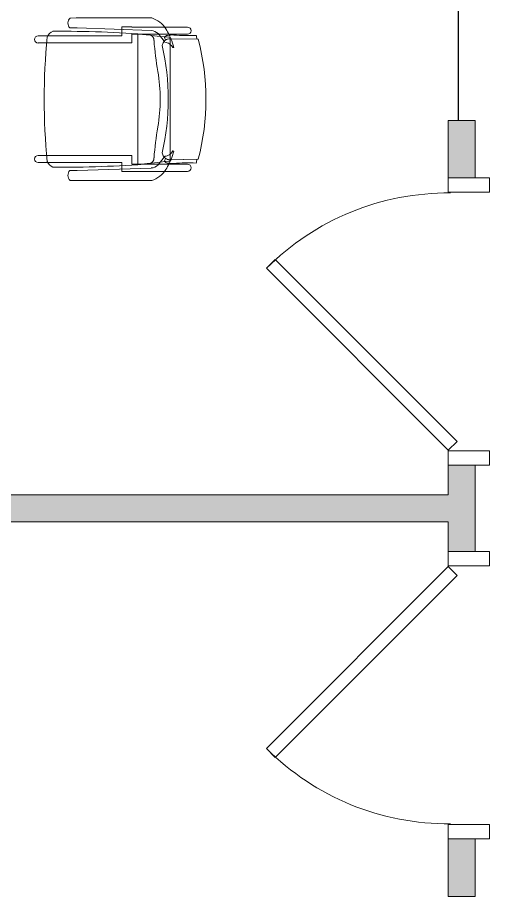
# Model space of a CAD drawing. Header units: inches. Extents: x 395 to 1878, y 644 to 1756.
# Drawn here: x 549.3 to 615, y 948.8 to 1071.1 of the extents above; entities that cross this region are included whole.
import ezdxf

# ---------------------------------------------------------------- set-up
doc = ezdxf.new("R2010")
doc.units = ezdxf.units.IN
doc.header["$MEASUREMENT"] = 0
doc.linetypes.add('DASH 1_32_', pattern=[0.0625, 0.03125, -0.03125])
for name, color, linetype, lineweight in [('A-DOOR', 31, 'Continuous', 13), ('A-DOOR-FRAM', 31, 'Continuous', 20), ('A-GLAZ', 151, 'Continuous', 13), ('A-WALL-PATT', 111, 'Continuous', 13), ('I-FURN', 30, 'Continuous', 9), ('I-WALL', 2, 'Continuous', 13)]:
    doc.layers.add(name, color=color, linetype=linetype, lineweight=lineweight)

# ---------------------------------------------------------------- blocks, each defined once
blk = doc.blocks.new('Single Flush - OTJ_SOLIDFLUSH_ALUM-4928978-FIRST FLOOR POWER _ SIGNAL')
at = {"layer": 'A-DOOR', "color": 8, "lineweight": 20}
for p, q in [((-8.65, -25.96), (16.67, -0.64)), ((16.67, -0.64), (17.91, -1.88)), ((17.91, -1.88), (-7.42, -27.2)), ((-7.42, -27.2), (-8.65, -25.96))]:
    blk.add_line(p, q, dxfattribs=at)
at = {"layer": 'A-DOOR', "lineweight": 9}
blk.add_arc((17.91, -1.88), 35.81, 179.5, 225, dxfattribs=at)
at = {"layer": 'A-DOOR-FRAM', "color": 8}
for p, q in [((-20, 3.87), (-20, -1.88)), ((-20, 3.87), (-18, 3.87)), ((-18, 3.87), (-18, -1.88)), ((18, 3.87), (18, -1.88)), ((18, 3.87), (20, 3.87)), ((20, 3.87), (20, -1.88)), ((-20, -1.88), (-18, -1.88)), ((18, -1.88), (20, -1.88))]:
    blk.add_line(p, q, dxfattribs=at)
blk = doc.blocks.new('Single Flush - OTJ_SOLIDFLUSH_ALUM-4929015-FIRST FLOOR POWER _ SIGNAL')
at = {"layer": 'A-DOOR', "color": 8, "lineweight": 20}
for p, q in [((-7.42, 27.2), (-8.65, 25.96)), ((17.91, 1.87), (-7.42, 27.2)), ((-8.65, 25.96), (16.67, 0.64)), ((16.67, 0.64), (17.91, 1.87))]:
    blk.add_line(p, q, dxfattribs=at)
at = {"layer": 'A-DOOR', "lineweight": 9}
blk.add_arc((17.91, 1.87), 35.81, 135, 180.5, dxfattribs=at)
at = {"layer": 'A-DOOR-FRAM', "color": 8}
for p, q in [((-20, -3.87), (-20, 1.87)), ((-20, 1.87), (-18, 1.87)), ((-18, -3.87), (-18, 1.87)), ((18, -3.87), (18, 1.87)), ((18, 1.87), (20, 1.87)), ((20, -3.87), (20, 1.87)), ((-20, -3.87), (-18, -3.87)), ((18, -3.87), (20, -3.87))]:
    blk.add_line(p, q, dxfattribs=at)
blk = doc.blocks.new('Frameless opening with glazing - 48_ x 96_-4931144-FIRST FLOOR POWER _ SIGNAL')
at = {"layer": 'A-GLAZ', "lineweight": 30}
blk.add_line((-25.5, -0.5), (22.5, -0.5), dxfattribs=at)
blk = doc.blocks.new('T-Shaped Desk 4 - T-Shaped Desk 1-4945659-FIRST FLOOR POWER _ SIGNAL')
at = {"layer": 'I-FURN'}
for p, q in [((610.19, 829.81), (490.19, 829.81)), ((490.19, 829.81), (490.19, 808.31)), ((490.19, 808.31), (490.19, 829.81)), ((490.19, 829.81), (610.19, 829.81)), ((610.19, 808.31), (610.19, 829.81)), ((610.19, 829.81), (610.19, 808.31)), ((539.04, 810.86), (537.55, 810.73)), ((537.55, 810.73), (539.04, 810.86)), ((540.52, 810.98), (539.04, 810.86)), ((539.04, 810.86), (540.52, 810.98)), ((542.01, 811.08), (540.52, 810.98)), ((540.52, 810.98), (542.01, 811.08)), ((543.49, 811.16), (542.01, 811.08)), ((542.01, 811.08), (543.49, 811.16)), ((544.98, 811.23), (543.49, 811.16)), ((543.49, 811.16), (544.98, 811.23)), ((546.47, 811.27), (544.98, 811.23)), ((544.98, 811.23), (546.47, 811.27)), ((547.96, 811.3), (546.47, 811.27)), ((546.47, 811.27), (547.96, 811.3)), ((549.45, 811.31), (547.96, 811.3)), ((547.96, 811.3), (549.45, 811.31)), ((550.94, 811.3), (549.45, 811.31)), ((549.45, 811.31), (550.94, 811.3)), ((552.42, 811.27), (550.94, 811.3)), ((550.94, 811.3), (552.42, 811.27)), ((553.91, 811.23), (552.42, 811.27)), ((552.42, 811.27), (553.91, 811.23)), ((555.4, 811.16), (553.91, 811.23)), ((553.91, 811.23), (555.4, 811.16)), ((556.89, 811.08), (555.4, 811.16)), ((555.4, 811.16), (556.89, 811.08)), ((558.37, 810.98), (556.89, 811.08)), ((556.89, 811.08), (558.37, 810.98)), ((559.86, 810.86), (558.37, 810.98)), ((558.37, 810.98), (559.86, 810.86)), ((561.34, 810.73), (559.86, 810.86)), ((559.86, 810.86), (561.34, 810.73)), ((534.31, 809.83), (533.55, 809.2)), ((533.55, 809.2), (534.31, 809.83)), ((535.18, 810.29), (534.31, 809.83)), ((534.31, 809.83), (535.18, 810.29)), ((536.12, 810.58), (535.18, 810.29)), ((535.18, 810.29), (536.12, 810.58)), ((537.55, 810.73), (536.12, 810.58)), ((536.12, 810.58), (537.55, 810.73)), ((562.77, 810.58), (561.34, 810.73)), ((561.34, 810.73), (562.77, 810.58)), ((563.71, 810.29), (562.77, 810.58)), ((562.77, 810.58), (563.71, 810.29)), ((564.58, 809.83), (563.71, 810.29)), ((563.71, 810.29), (564.58, 809.83)), ((565.34, 809.2), (564.58, 809.83)), ((564.58, 809.83), (565.34, 809.2)), ((532.93, 808.45), (532.47, 807.58)), ((532.85, 808.31), (532.93, 808.45)), ((533.55, 809.2), (532.93, 808.45)), ((532.93, 808.45), (533.55, 809.2)), ((565.96, 808.45), (565.34, 809.2)), ((565.34, 809.2), (565.96, 808.45)), ((566.43, 807.58), (565.96, 808.45)), ((565.96, 808.45), (566.04, 808.31)), ((490.19, 808.31), (610.19, 808.31)), ((532.85, 808.31), (490.19, 808.31)), ((532.47, 807.58), (532.18, 806.64)), ((532.18, 806.64), (532.47, 807.58)), ((532.47, 807.58), (532.85, 808.31)), ((566.04, 808.31), (532.85, 808.31)), ((566.04, 808.31), (566.43, 807.58)), ((610.19, 808.31), (566.04, 808.31)), ((566.71, 806.64), (566.43, 807.58)), ((566.43, 807.58), (566.71, 806.64)), ((532.18, 806.64), (532.09, 805.15)), ((532.09, 805.15), (532.18, 806.64)), ((566.81, 805.15), (566.71, 806.64)), ((566.71, 806.64), (566.81, 805.15)), ((532.09, 805.15), (531.86, 800.99)), ((531.86, 800.99), (532.09, 805.15)), ((567.04, 800.99), (566.81, 805.15)), ((566.81, 805.15), (567.04, 800.99)), ((531.86, 800.99), (531.68, 796.82)), ((531.68, 796.82), (531.86, 800.99)), ((567.22, 796.82), (567.04, 800.99)), ((567.04, 800.99), (567.22, 796.82)), ((531.68, 796.82), (531.55, 792.65)), ((531.55, 792.65), (531.68, 796.82)), ((567.34, 792.65), (567.22, 796.82)), ((567.22, 796.82), (567.34, 792.65)), ((531.55, 792.65), (531.47, 788.48)), ((531.47, 788.48), (531.55, 792.65)), ((567.42, 788.48), (567.34, 792.65)), ((567.34, 792.65), (567.42, 788.48)), ((531.47, 788.48), (531.45, 784.31)), ((531.45, 784.31), (531.47, 788.48)), ((567.45, 784.31), (567.42, 788.48)), ((567.42, 788.48), (567.45, 784.31)), ((531.45, 784.31), (531.47, 780.14)), ((531.47, 780.14), (531.45, 784.31)), ((567.42, 780.14), (567.45, 784.31)), ((567.45, 784.31), (567.42, 780.14)), ((531.47, 780.14), (531.55, 775.97)), ((531.55, 775.97), (531.47, 780.14)), ((567.34, 775.97), (567.42, 780.14)), ((567.42, 780.14), (567.34, 775.97)), ((531.55, 775.97), (531.68, 771.8)), ((531.68, 771.8), (531.55, 775.97)), ((567.22, 771.8), (567.34, 775.97)), ((567.34, 775.97), (567.22, 771.8)), ((531.68, 771.8), (531.86, 767.63)), ((531.86, 767.63), (531.68, 771.8)), ((567.04, 767.63), (567.22, 771.8)), ((567.22, 771.8), (567.04, 767.63)), ((531.86, 767.63), (532.09, 763.47)), ((532.09, 763.47), (531.86, 767.63)), ((566.81, 763.47), (567.04, 767.63)), ((567.04, 767.63), (566.81, 763.47)), ((532.09, 763.47), (532.18, 761.98)), ((532.18, 761.98), (532.09, 763.47)), ((566.71, 761.98), (566.81, 763.47)), ((566.81, 763.47), (566.71, 761.98)), ((532.18, 761.98), (532.47, 761.04)), ((532.47, 761.04), (532.18, 761.98)), ((566.43, 761.04), (566.71, 761.98)), ((566.71, 761.98), (566.43, 761.04)), ((532.47, 761.04), (532.93, 760.18)), ((532.93, 760.18), (532.47, 761.04)), ((565.96, 760.18), (566.43, 761.04)), ((566.43, 761.04), (565.96, 760.18)), ((532.93, 760.18), (533.55, 759.42)), ((533.55, 759.42), (532.93, 760.18)), ((565.34, 759.42), (565.96, 760.18)), ((565.96, 760.18), (565.34, 759.42)), ((533.55, 759.42), (534.31, 758.79)), ((534.31, 758.79), (533.55, 759.42)), ((534.31, 758.79), (535.18, 758.33)), ((535.18, 758.33), (534.31, 758.79)), ((535.18, 758.33), (536.12, 758.04)), ((536.12, 758.04), (535.18, 758.33)), ((562.77, 758.04), (563.71, 758.33)), ((563.71, 758.33), (562.77, 758.04)), ((563.71, 758.33), (564.58, 758.79)), ((564.58, 758.79), (563.71, 758.33)), ((564.58, 758.79), (565.34, 759.42)), ((565.34, 759.42), (564.58, 758.79)), ((536.12, 758.04), (537.55, 757.89)), ((537.55, 757.89), (536.12, 758.04)), ((537.55, 757.89), (539.04, 757.76)), ((539.04, 757.76), (537.55, 757.89)), ((539.04, 757.76), (540.52, 757.64)), ((540.52, 757.64), (539.04, 757.76)), ((540.52, 757.64), (542.01, 757.54)), ((542.01, 757.54), (540.52, 757.64)), ((542.01, 757.54), (543.49, 757.46)), ((543.49, 757.46), (542.01, 757.54)), ((543.49, 757.46), (544.98, 757.39)), ((544.98, 757.39), (543.49, 757.46)), ((544.98, 757.39), (546.47, 757.35)), ((546.47, 757.35), (544.98, 757.39)), ((546.47, 757.35), (547.96, 757.32)), ((547.96, 757.32), (546.47, 757.35)), ((547.96, 757.32), (549.45, 757.31)), ((549.45, 757.31), (547.96, 757.32)), ((549.45, 757.31), (550.94, 757.32)), ((550.94, 757.32), (549.45, 757.31)), ((550.94, 757.32), (552.42, 757.35)), ((552.42, 757.35), (550.94, 757.32)), ((552.42, 757.35), (553.91, 757.39)), ((553.91, 757.39), (552.42, 757.35)), ((553.91, 757.39), (555.4, 757.46)), ((555.4, 757.46), (553.91, 757.39)), ((555.4, 757.46), (556.89, 757.54)), ((556.89, 757.54), (555.4, 757.46)), ((556.89, 757.54), (558.37, 757.64)), ((558.37, 757.64), (556.89, 757.54)), ((558.37, 757.64), (559.86, 757.76)), ((559.86, 757.76), (558.37, 757.64)), ((559.86, 757.76), (561.34, 757.89)), ((561.34, 757.89), (559.86, 757.76)), ((561.34, 757.89), (562.77, 758.04)), ((562.77, 758.04), (561.34, 757.89))]:
    blk.add_line(p, q, dxfattribs=at)
at = {"layer": 'I-FURN', "linetype": 'DASH 1_32_'}
for p, q in [((550.19, 828.31), (550.19, 829.81)), ((520.19, 828.31), (490.19, 828.31)), ((520.19, 808.31), (520.19, 828.31)), ((550.19, 828.31), (520.19, 828.31)), ((550.19, 808.31), (550.19, 828.31)), ((580.19, 828.31), (550.19, 828.31)), ((580.19, 808.31), (580.19, 828.31)), ((610.19, 828.31), (580.19, 828.31)), ((550.19, 815.18), (610.19, 815.18))]:
    blk.add_line(p, q, dxfattribs=at)
blk = doc.blocks.new('F-Haworth_Chair_X99-Seminar - X99 Seminar Chair with Glides-V26-FIRST FLOOR POWER _ SIGNAL')
at = {"layer": 'I-FURN'}
for p, q in [((-8.82, 9.44), (-8.82, 10.78)), ((-7.83, 10.78), (-7.83, 9.57)), ((7.83, 9.57), (7.83, 10.78)), ((8.82, 10.78), (8.82, 9.44)), ((-8.82, -0.89), (-8.82, 9.44)), ((-7.83, 9.57), (-7.83, -2.27)), ((7.83, -2.27), (7.83, 9.57)), ((8.82, 9.44), (8.82, -0.89)), ((-11.32, 5.48), (-11.3, 6.32)), ((-9.92, 6.36), (-9.92, 5.36)), ((9.92, 5.36), (9.92, 6.36)), ((11.3, 6.32), (11.32, 5.48)), ((-11.32, -5.06), (-11.32, 5.48)), ((-9.92, 5.36), (-9.57, -4.97)), ((9.57, -4.97), (9.92, 5.36)), ((11.32, 5.48), (11.32, -5.06)), ((-10.07, -0.89), (-9.71, -0.89)), ((-10.07, -2.27), (-10.07, -0.89)), ((-9.71, -0.89), (-9.2, -0.89)), ((-9.2, -0.89), (-8.82, -0.89)), ((8.82, -0.89), (9.2, -0.89)), ((9.2, -0.89), (9.71, -0.89)), ((9.71, -0.89), (10.07, -0.89)), ((10.07, -0.89), (10.07, -2.27)), ((-10.04, -2.27), (-10.07, -2.27)), ((-10.04, -4.99), (-10.04, -2.27)), ((-9.04, -2.27), (-9.04, -3.12)), ((-7.83, -2.27), (-9.04, -2.27)), ((9.04, -2.27), (7.83, -2.27)), ((9.04, -3.12), (9.04, -2.27)), ((10.04, -2.27), (10.04, -4.99)), ((10.07, -2.27), (10.04, -2.27)), ((-9.07, -3.12), (9.07, -3.12)), ((-9.07, -3.2), (-9.07, -3.12)), ((-8.9, -4.8), (-9.07, -3.2)), ((-9.04, -3.12), (-9.04, -3.43)), ((-9.04, -3.43), (-9.04, -3.62)), ((-9.04, -3.62), (-9.04, -5.98)), ((9.07, -3.2), (8.9, -4.8)), ((9.04, -3.43), (9.04, -3.12)), ((9.04, -3.62), (9.04, -3.43)), ((9.04, -5.98), (9.04, -3.62)), ((9.07, -3.12), (9.07, -3.2)), ((-10.04, -5.98), (-10.04, -5)), ((-10.04, -6.81), (-10.04, -5.98)), ((-9.13, -5.92), (-8.07, -6.77)), ((-9.04, -5.99), (-9.04, -7.4)), ((-8.88, -4.99), (-8.89, -4.91)), ((-8.75, -6.22), (-8.88, -4.99)), ((8.07, -6.77), (9.13, -5.92)), ((8.88, -4.99), (8.75, -6.22)), ((8.89, -4.91), (8.88, -4.99)), ((9.04, -7.4), (9.04, -5.99)), ((10.04, -5), (10.04, -5.98)), ((10.04, -5.98), (10.04, -6.81)), ((-10.04, -10.02), (-10.04, -6.81)), ((-8.68, -6.87), (-8.75, -6.25)), ((-8.62, -7.42), (-8.68, -6.87)), ((-8.61, -6.81), (-8.23, -6.95)), ((-8.03, -6.81), (-7.95, -6.87)), ((7.95, -6.87), (8.03, -6.81)), ((8.23, -6.95), (8.61, -6.81)), ((8.68, -6.87), (8.62, -7.42)), ((8.75, -6.22), (8.68, -6.87)), ((10.04, -6.81), (10.04, -10.02)), ((-9.04, -7.4), (-9.04, -10.02)), ((-8.6, -7.6), (-8.62, -7.43)), ((-8.49, -7.6), (-8.56, -7.6)), ((-8.42, -7.57), (-8.34, -11.37)), ((-8.34, -11.52), (-8.42, -7.57)), ((-7.65, -7.6), (-8.4, -7.6)), ((7.65, -7.6), (-7.65, -7.6)), ((-7.18, -7.99), (-7.21, -8.13)), ((7.21, -8.13), (7.18, -7.99)), ((8.4, -7.6), (7.65, -7.6)), ((8.34, -11.37), (8.42, -7.57)), ((8.42, -7.57), (8.34, -11.52)), ((8.56, -7.6), (8.49, -7.6)), ((8.62, -7.43), (8.6, -7.6)), ((9.04, -10.02), (9.04, -7.4))]:
    blk.add_line(p, q, dxfattribs=at)
for centre, radius, start, end in [((-8.32, 10.78), 0.495, 0, 180), ((8.32, 10.78), 0.495, 0, 180), ((0, -75.01), 84.96, 84.1475, 95.8525), ((-8.21, 8.28), 1.31, 110.0433, 159.9567), ((144.06, 7.32), 153.52, 179.4749, 184.5213), ((8.21, 8.28), 1.31, 20.0433, 69.9567), ((-144.06, 7.32), 153.52, 355.4787, 0.5251), ((-10.58, 5.68), 0.956, 45.8901, 138.1099), ((10.58, 5.68), 0.956, 41.8901, 134.1099), ((-8.24, -4.59), 0.763, 194.2338, 275.7662), ((8.24, -4.59), 0.763, 264.2338, 345.7662), ((-7.87, -3.92), 3.63, 198.1789, 238.0478), ((-8.18, -4.9), 1.39, 182.8013, 227.1078), ((-11.32, -48.08), 42.84, 79.9767, 85.7699), ((0, 15.97), 22.19, 259.9767, 280.0233), ((11.32, -48.08), 42.84, 94.2301, 100.0233), ((8.18, -4.9), 1.39, 312.8922, 357.1987), ((7.87, -3.92), 3.63, 301.9522, 341.8211), ((-4.71, 1.15), 9.61, 238.0478, 243.9964), ((-5.2, -7.86), 3.74, 170.0936, 184.0143), ((-8.28, -7.33), 0.613, 122.5427, 170.0936), ((-7.37, -7.55), 1.05, 95.9554, 181.1786), ((-7.37, -7.55), 1.05, 145.2002, 181.1786), ((-6.55, -6.76), 1.38, 185.0878, 212.4248), ((0, 26.49), 33.83, 257.2285, 282.7715), ((7.37, -7.55), 1.05, 358.8214, 84.0446), ((6.55, -6.76), 1.38, 327.5752, 354.9122), ((7.37, -7.55), 1.05, 358.8214, 34.7998), ((8.28, -7.33), 0.613, 9.9064, 57.4573), ((5.2, -7.86), 3.74, 355.9857, 9.9064), ((4.71, 1.15), 9.61, 296.0036, 301.9522), ((-36.06, -10.03), 27.2, 357.4882, 4.0143), ((-4.71, 1.15), 9.61, 243.9964, 246.4906), ((-4.71, 1.15), 9.61, 246.6393, 247.073), ((-4.71, 1.15), 9.61, 247.2631, 254.9334), ((-6.55, -6.76), 1.38, 214.0187, 242.9497), ((6.55, -6.76), 1.38, 297.0503, 325.9813), ((4.71, 1.15), 9.61, 285.0666, 292.7369), ((4.71, 1.15), 9.61, 292.927, 293.3607), ((4.71, 1.15), 9.61, 293.5094, 296.0036), ((36.06, -10.03), 27.2, 175.9857, 182.5118), ((-9.54, -10.02), 0.498, 180, 0), ((9.54, -10.02), 0.498, 180, 0), ((0, 20.73), 33.17, 254.4478, 255.4234), ((0, 20.29), 32.89, 255.304, 284.6925), ((0, 20.73), 33.17, 284.5766, 285.5522)]:
    blk.add_arc(centre, radius, start, end, dxfattribs=at)

msp = doc.modelspace()

# ---------------------------------------------------------------- hatches: boundary and pattern name
at = {"layer": 'A-WALL-PATT', "lineweight": 9}
h = msp.add_hatch(color=7, dxfattribs=at)
h.paths.add_polyline_path([(613, 870.94), (613, 900.81), (609.25, 900.81), (609.25, 870.94)], flags=0)
h.paths.add_polyline_path([(609.25, 948.81), (613, 948.81), (613, 956.81), (609.25, 956.81)], flags=0)
h.paths.add_polyline_path([(613, 996.81), (613, 1008.81), (609.25, 1008.81), (609.25, 996.81)], flags=0)
h.paths.add_polyline_path([(609.25, 1048.81), (613, 1048.81), (613, 1056.81), (609.25, 1056.81)], flags=0)
h.paths.add_polyline_path([(613, 1104.81), (613, 1144.81), (609.25, 1144.81), (609.25, 1104.81)], flags=0)
h.paths.add_polyline_path([(609.25, 1192.81), (613, 1192.81), (613, 1201.81), (609.25, 1201.81)], flags=0)
h.paths.add_polyline_path([(609.25, 1241.81), (613, 1241.81), (613, 1253.81), (609.25, 1253.81), (609.25, 1245.94)], flags=0)
h.paths.add_polyline_path([(613, 1293.81), (613, 1300.81), (609.25, 1300.81), (609.25, 1293.81)], flags=0)
h.paths.add_polyline_path([(609.25, 1348.81), (613, 1348.81), (613, 1392.81), (609.25, 1392.81), (609.25, 1354.25)], flags=0)
h.paths.add_polyline_path([(609.25, 1440.81), (613, 1440.81), (613, 1447.06), (609.25, 1447.06)], flags=0)
h.paths.add_polyline_path([(609.25, 1487.06), (613, 1487.06), (613, 1499.06), (609.25, 1499.06), (609.25, 1491.19)], flags=0)
h.paths.add_polyline_path([(609.25, 1539.06), (613, 1539.06), (613, 1545.81), (609.25, 1545.81)], flags=0)
h.paths.add_polyline_path([(613, 1593.81), (613, 1617.69), (609.25, 1617.69), (609.25, 1593.81)], flags=0)
msp.add_hatch(color=7, dxfattribs=at).paths.add_polyline_path([(580.47, 1000.94), (609.25, 1000.94), (609.25, 1004.69), (464.5, 1004.69), (464.5, 1000.94), (534.12, 1000.94)], flags=0)

# ---------------------------------------------------------------- linework, layer by layer
at = {"layer": 'I-WALL', "color": 8, "lineweight": 20}
for p, q in [((613, 1056.81), (609.25, 1056.81)), ((609.25, 1056.81), (609.25, 1048.81)), ((613, 1048.81), (613, 1056.81)), ((609.25, 1048.81), (613, 1048.81)), ((613, 1008.81), (609.25, 1008.81)), ((609.25, 1008.81), (609.25, 1004.69)), ((613, 996.81), (613, 1008.81)), ((609.25, 1004.69), (464.5, 1004.69)), ((464.5, 1000.94), (609.25, 1000.94)), ((609.25, 1000.94), (609.25, 996.81)), ((609.25, 996.81), (613, 996.81)), ((613, 956.81), (609.25, 956.81)), ((609.25, 956.81), (609.25, 948.81)), ((613, 948.81), (613, 956.81)), ((609.25, 948.81), (613, 948.81))]:
    msp.add_line(p, q, dxfattribs=at)

# ---------------------------------------------------------------- block references
at = {"layer": 'A-DOOR'}
for name, p, rotation in [('Single Flush - OTJ_SOLIDFLUSH_ALUM-4928978-FIRST FLOOR POWER _ SIGNAL', (611.13, 1028.81), 269.9999999999999), ('Single Flush - OTJ_SOLIDFLUSH_ALUM-4929015-FIRST FLOOR POWER _ SIGNAL', (611.13, 976.81), 89.99999999999991)]:
    msp.add_blockref(name, p, dxfattribs=dict(at, rotation=rotation))
at = {"layer": 'A-GLAZ', "rotation": 269.9999999999999}
msp.add_blockref('Frameless opening with glazing - 48_ x 96_-4931144-FIRST FLOOR POWER _ SIGNAL', (611.13, 1079.31), dxfattribs=at)
at = {"layer": 'I-FURN'}
msp.add_blockref('T-Shaped Desk 4 - T-Shaped Desk 1-4945659-FIRST FLOOR POWER _ SIGNAL', (-20.52, 292.37), dxfattribs=at)
at = {"layer": 'I-FURN', "rotation": 90.00000000000026}
msp.add_blockref('F-Haworth_Chair_X99-Seminar - X99 Seminar Chair with Glides-V26-FIRST FLOOR POWER _ SIGNAL', (562.91, 1059.75), dxfattribs=at)

doc.saveas('drawing.dxf')
